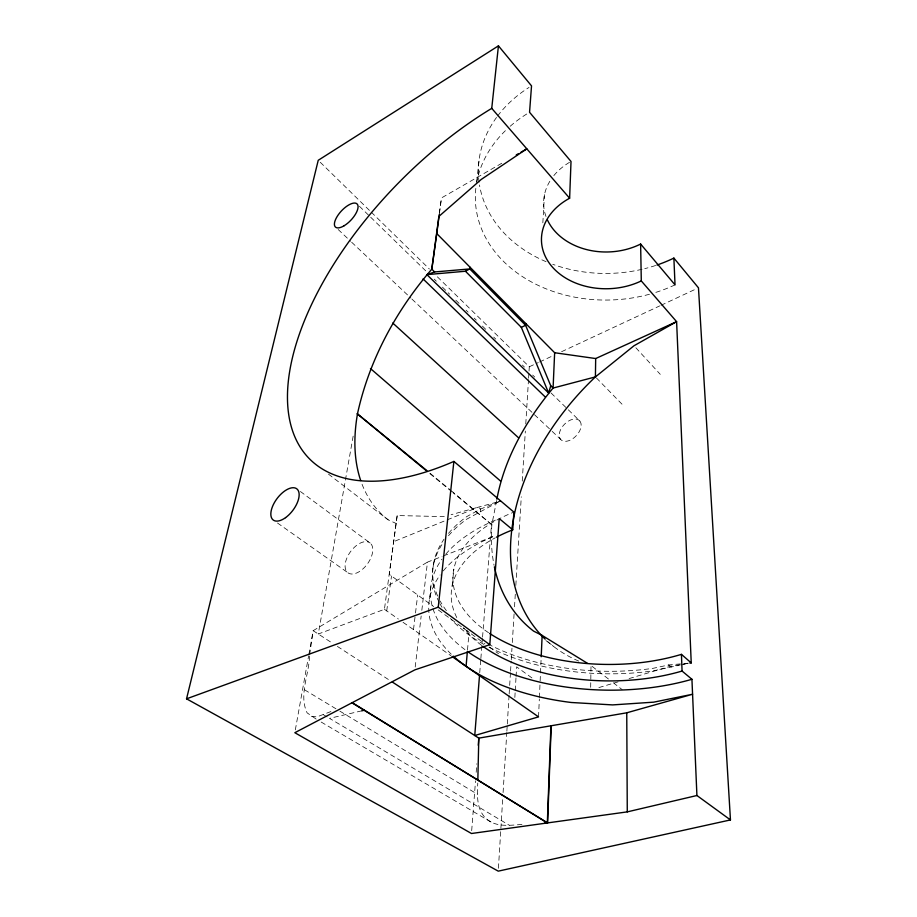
<?xml version="1.0" encoding="UTF-8"?>
<svg xmlns="http://www.w3.org/2000/svg" width="917" height="917" viewBox="0 0 917 917"><rect width="100%" height="100%" fill="white"/><g stroke="black" fill="none" stroke-linecap="round" stroke-linejoin="round"><path stroke-width="0.69" stroke-dasharray="4.58 3.44" d="M590.686 687.303L591.018 665.513M521.945 824.463C509.611 825.266 495.283 827.673 485.563 817.998C476.313 808.748 477.23 795.073 477.768 783.061M538.543 716.876L539.334 698.96M539.402 697.585L540.01 683.807M540.136 680.953L541.145 658.188M542.841 222.865L544.48 194.622M514.85 697.447L515.171 691.876M515.251 690.49L515.984 677.961M516.065 676.574L516.626 666.831L533.327 678.947M498.424 868.296L502.734 798.283M503.089 792.563L506.78 732.557M506.872 731.124L507.216 725.404M507.307 723.983L509.061 695.407M509.153 693.974L509.588 686.833M509.68 685.4L510.471 672.539M510.563 671.118L511.17 661.111M511.262 659.678L511.973 648.25M512.316 642.542L514.082 613.966M514.517 606.813L515.308 593.952M515.835 585.39L521.292 496.796M522.254 481.081L525.338 431.07M525.773 423.929L528.501 379.638M528.593 378.205L528.937 372.485M529.029 371.064L529.292 366.777L436.515 275.994M471.693 830.653L475.522 780.837M476.175 772.297L476.829 763.758M479.729 672.757L480.749 659.919M480.863 658.498L482.445 638.53M482.56 637.097L491.489 524.421L452.941 492.647M467.498 650.015L469.057 632.283A173.256 95.666 1.2 0 1 463.142 627.732M448.493 535.734A173.531 95.54 1.2 0 1 466.489 519.309L480.359 511.766L480.611 509.038L478.353 507.158L451.095 514.712M309.476 656.033C309.224 674.591 298.541 694.96 307.126 712.864L316.25 719.157M353.16 436.114L318.279 634.014L384.429 609.312L397.176 515.56L444.275 516.603M452.115 586.25L453.835 569.09M429.511 599.053L431.254 583.59M433.202 566.431L433.5 563.783M476.68 181.589L479.362 157.896M415.206 667.026L421.167 615.983M421.831 610.321L427.46 562.121L442.109 556.413M413.498 629.601L415.332 614.367M415.504 612.98L417.671 594.984M397.176 515.56L389.289 574.374L433.661 606.584M439.472 213.019L441.467 197.934L501.782 163.249M386.71 610.905L391.525 575.991M439.277 213.638L441.467 197.934M309.682 654.623L313.155 630.69L427.46 562.121M295.331 729.909L308.628 655.85M308.88 654.451L313.155 630.69L332.619 643.31M496.613 500.533L491.925 524.249A221.708 150.422 -43.3 0 0 494.091 565.434M480.359 511.766L499.238 501.507L478.353 507.158L393.519 541.729M529.292 366.777L538.336 362.559M539.62 361.951L552.538 355.922M561.582 351.704L659.724 305.911M661.019 305.304L695.877 289.038M311.333 716.269L316.869 716.922L331.473 711.34M499.238 501.507L480.611 509.038L466.742 516.603A173.256 95.666 1.2 0 0 447.92 534.061M491.489 524.421L452.276 491.546M443.438 555.897L495.363 535.666M598.881 687.578L618.104 681.847M629.085 678.58L670.27 666.327L689.825 663.048M361.779 710.835L329.512 718.355L509.244 825.22M489.013 647.161A173.531 95.54 1.2 0 0 653.076 670.877L679.394 665.284M680.701 664.997L687.211 663.61M688.403 663.186L668.631 664.963L653.03 668.333A173.256 95.666 1.2 0 1 490.492 645.281M328.458 474.123L388.178 519.836L396.373 523.584M321.179 722.057L492.257 822.744M323.392 714.721L327.071 716.899M304.57 689.825L338.671 710.423M339.898 711.156L477.516 794.294M337.387 646.416L389.954 680.506M671.576 666.946L668.631 664.963L670.27 666.327M384.429 609.312L398.356 619.032M403.022 622.288L450.889 655.701M277.496 523.011L347.497 572.426M438.223 609.908L469.057 632.283M471.315 633.934L484.91 643.803M489.449 647.093L498.504 653.672M300.398 491.501L370.204 543.07A18.569 10.442 -53.7 0 1 360.289 570.982A18.569 10.442 -53.7 0 1 346.339 559.427A18.569 10.442 -53.7 0 1 370.204 543.07M545.89 640.536L553.742 646.542M592.13 666.372L608.854 679.302M613.301 682.752L622.219 689.653M430.245 473.39L451.175 490.641M429.809 473.573L451.84 491.73M338.167 229.502L350.638 241.263M351.67 242.248L410.896 298.105M411.928 299.08L551.151 430.405M552.183 431.38L560.493 439.22M359.418 206.268L369.677 216.252M370.697 217.249L426.05 271.18M434.257 279.169L436.297 281.175M442.452 287.159L449.628 294.151M455.783 300.146L459.875 304.146M466.031 310.129L468.083 312.135M474.227 318.119L476.278 320.125M482.434 326.108L486.526 330.109M493.701 337.101L495.753 339.095M522.403 365.058L524.455 367.064M532.662 375.053L534.714 377.047M551.106 393.026L579.808 420.995A13.308 8.23 -46.1 0 1 569.973 440.252A13.308 8.23 -46.1 0 1 560.814 429.248A13.308 8.23 -46.1 0 1 579.808 420.995M320.274 162.286L370.239 211.162M371.259 212.159L429.374 269.013M596.405 377.93L622.345 404.523M635.882 347.795L660.263 374.342M446.396 610.63A173.256 95.666 1.2 0 1 440.16 601.036M437.707 596.073A173.256 95.666 1.2 0 1 444.034 539.185M483.935 644.433A173.531 95.54 1.2 0 1 450.488 618.482M442.028 607.283A173.531 95.54 1.2 0 1 439.885 603.627M439.232 602.4A173.531 95.54 1.2 0 1 443.736 541.867M464.942 649.626A175.365 94.68 1.3 0 1 441.856 559.244M445.788 554.177A175.365 94.68 1.3 0 1 497.839 519.114M451.244 654.199A177.027 93.878 1.4 0 1 440.16 574.936M443.278 570.913A177.027 93.878 1.4 0 1 495.226 535.734M675.027 284.855A132.85 104.549 -2.2 0 1 655.036 292.626M649.488 294.242A132.85 104.549 -2.2 0 1 476.152 185.807M476.599 183.022A132.85 104.549 -2.2 0 1 506.173 129.927M510.173 126.271A132.85 104.549 -2.2 0 1 528.33 113.02M545.993 216.492A63.605 49.919 -2.1 0 1 550.739 179.835M553.845 175.594A63.605 49.919 -2.1 0 1 571.016 161.472M488.52 632.696A152.509 83.86 1.2 0 1 513.898 512.11M481.597 645.35A154.113 83.103 1.3 0 1 463.589 628.145M456.792 617.577A154.113 83.103 1.3 0 1 495.191 537.855M578.765 661.088A218.04 151.454 -43.1 0 1 547.208 641.086M655.644 265.483A130.054 104.446 -2.6 0 1 644.766 268.635M642.026 269.3A130.054 104.446 -2.6 0 1 552.745 264.291M546.073 261.677A130.054 104.446 -2.6 0 1 479.488 184.993M479.075 182.208A130.054 104.446 -2.6 0 1 496.762 117.124M497.599 116.001A130.054 104.446 -2.6 0 1 529.04 87.424M388.178 519.836A248.209 139.567 -44.7 0 1 361.642 483.167"/><path stroke-width="1.38" d="M547.506 220.137A63.605 49.919 -2.1 0 0 640.628 244.048L641.292 280.923L676.608 321.661L595.683 358.547L595.408 376.91A218.04 151.454 -43.1 0 0 545.145 639.149M477.837 780.252L478.8 738.139L392.338 682.053M641.292 280.923A65.451 49.896 -1.5 0 1 552.149 266.79A65.451 49.896 -1.5 0 1 569.629 198.232L571.016 161.472L529.556 112.287L531.528 85.877L498.435 45.85L318.233 160.292L186.541 698.823L498.252 871.15L730.459 819.924L698.467 287.835L673.88 258.09A130.054 104.446 -2.6 0 1 656.985 265.024M496.452 537.179A154.113 83.103 1.3 0 1 512.741 529.831L499.226 518.563L489.804 644.697L414.874 669.857L294.827 732.706L471.476 833.507L547.334 822.95L550.945 725.794L626.747 712.807L692.576 694.249L653.729 702.158L612.613 704.909L571.302 702.491A177.027 93.878 1.4 0 1 453.319 656.148M551.197 725.714L547.609 822.904L544.515 823.122M541.202 656.767L542.142 635.424L533.568 631.102A221.708 150.422 -43.3 0 1 494.378 566.821M439.3 214.383L436.756 233.571L554.647 352.736L553.089 388.051C526.507 419.952 504.533 457.927 496.888 499.135M525.728 323.495L525.601 325.283L550.75 385.759L553.089 388.051L595.408 376.91L634.002 345.755L676.608 321.661L691.235 662.911L689.825 663.048M512.741 529.831L513.898 512.11L453.881 461.423A261.414 131.899 -45.2 0 1 288.339 381.128A261.414 131.899 -45.2 0 1 491.741 108.355L498.435 45.85M478.261 745.257L478.8 738.139L550.945 725.794M479.511 675.611L474.754 735.514L538.543 716.876L452.058 656.515M466.077 666.304L467.383 651.391A175.365 94.68 1.3 0 0 691.934 679.291L696.92 795.509L730.459 819.924M489.804 644.697L438.257 607.157L453.881 461.423M469.974 267.145L469.779 268.933L525.601 325.283L521.337 327.358L465.446 271.237L426.898 274.642L548.63 393.003L550.75 385.759M436.756 233.571L431.804 269.174C396.098 310.462 369.287 359.911 357.561 413.441A248.209 139.567 -44.7 0 0 360.713 480.565M516.237 154.939L518.586 153.586M520.936 152.233L526.828 148.841L481.219 179.445L438.888 216.412L431.804 269.174L434.624 271.948L469.779 268.933L465.446 271.237M186.541 698.823L438.257 607.157M426.898 274.642L434.624 271.948M499.662 501.255L500.533 501.026M351.979 702.789L547.609 822.904L627.274 811.877L696.92 795.509M361.779 710.835L364.462 710.205L547.334 822.95M554.647 352.736L595.683 358.547M542.142 635.424L587.442 663.312M352.208 702.663L363.831 709.827M426.944 470.662L357.114 413.659L426.508 470.857M482.789 646.221A154.113 83.103 1.3 0 0 682.065 671.049L691.934 679.291M370.457 368.542L500.487 481.001M489.667 633.452A152.509 83.86 1.2 0 0 681.434 654.36L691.235 662.911M392.774 323.048L518.644 437.89M423.058 278.917L545.134 396.878M491.741 108.355L569.629 198.232M640.628 244.048L675.027 284.855L673.88 258.09M521.337 327.358L548.63 393.003M681.434 654.36L682.065 671.049M626.747 712.807L627.274 811.877M344.184 225.708A15.818 6.614 -47 0 0 357.366 204.273A15.818 6.614 -47 0 0 337.192 216.435A15.818 6.614 -47 0 0 344.184 225.708M285.554 517.647A19.555 9.869 -53 0 0 296.959 488.967A19.555 9.869 -53 0 0 272.452 506.654A19.555 9.869 -53 0 0 285.554 517.647"/></g></svg>
